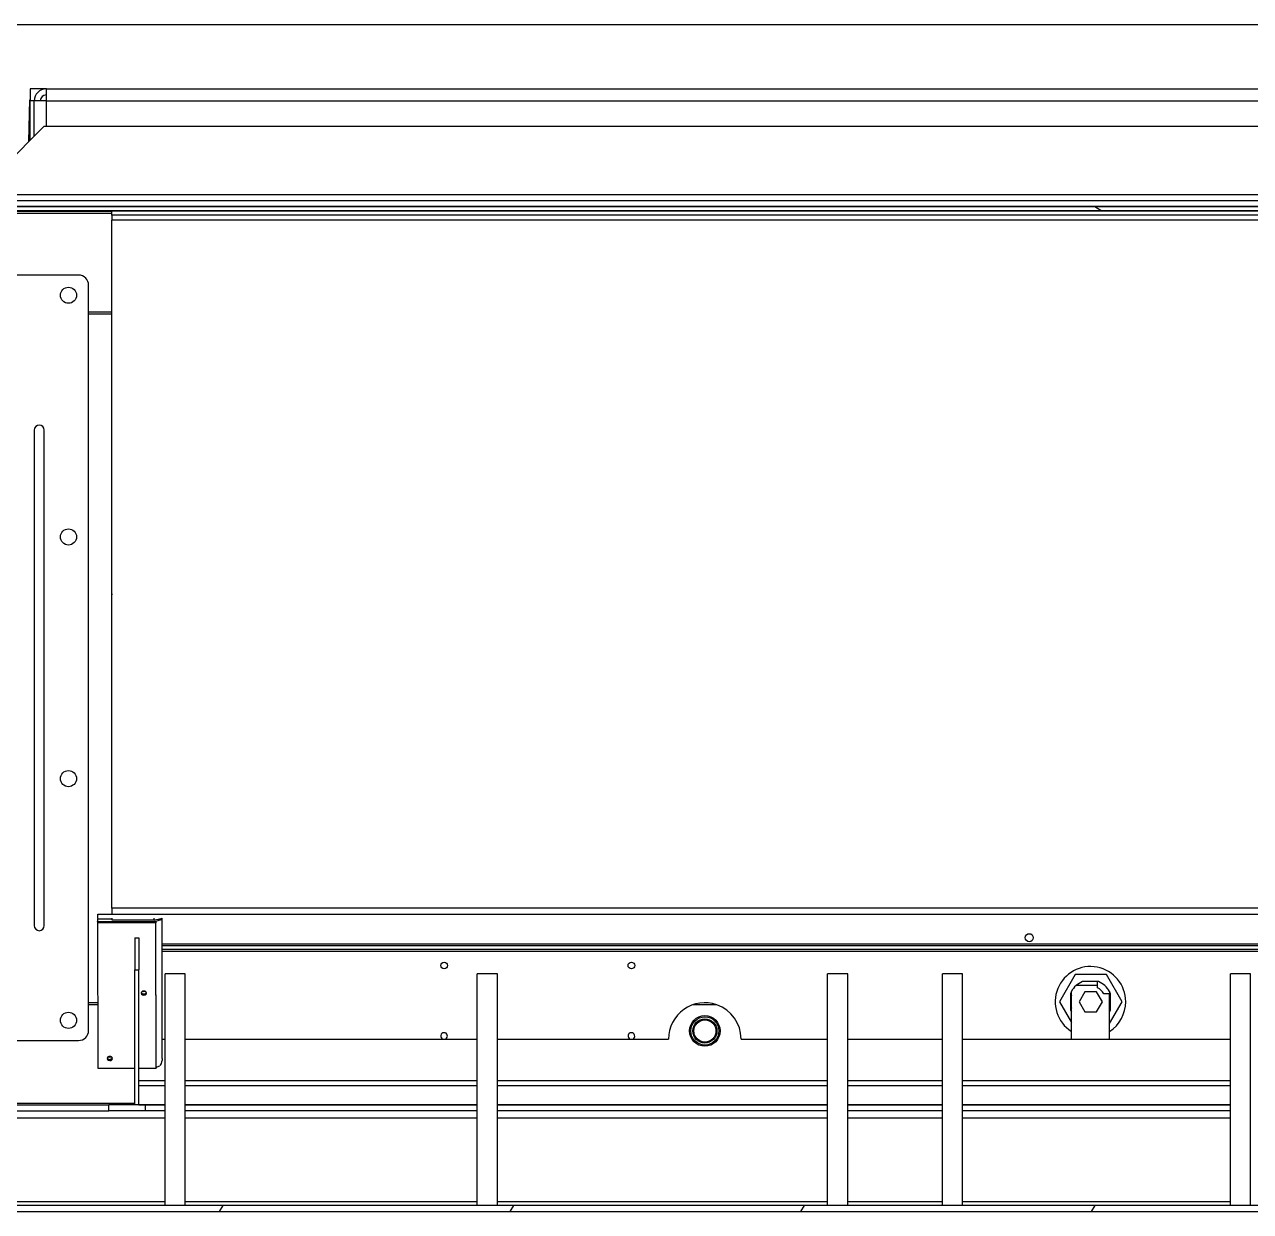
# Model space of a CAD drawing. Extents: x 39751 to 116307, y -36149 to -14965.
# Drawn here: x 79267 to 79876, y -20989 to -20400 of the extents above; entities that cross this region are included whole.
import ezdxf

# ---------------------------------------------------------------- set-up
doc = ezdxf.new("R2010")
doc.units = 0
doc.header["$LTSCALE"] = 1500
doc.layers.add('AM_0', color=7, linetype='Continuous', lineweight=30)

# ---------------------------------------------------------------- blocks, each defined once
blk = doc.blocks.new('A$C5DCE4107')
at = {"color": 7, "ltscale": 0.008001}
blk.add_line((360.24, 557.4), (352.23, 557.4), dxfattribs=at)
at = {"color": 7, "ltscale": 0.006}
for p, q in [((352.23, 557.4), (352.23, 551.41)), ((360.23, 551.41), (360.23, 557.4)), ((360.23, 551.41), (354.23, 551.41))]:
    blk.add_line(p, q, dxfattribs=at)
at = {"color": 7, "ltscale": 0.003}
for p, q in [((360.23, 554.41), (360.23, 557.4)), ((360.24, 551.41), (357.23, 551.41)), ((391.3, 49.91), (391.3, 52.91)), ((409.23, 52.91), (409.23, 49.91))]:
    blk.add_line(p, q, dxfattribs=at)
at = {"color": 7, "ltscale": 0.017}
blk.add_line((360.23, 557.4), (377.23, 557.4), dxfattribs=at)
at = {"color": 7}
for p, q in [((360.23, 557.4), (1398.23, 557.4)), ((360.23, 551.41), (1398.23, 551.41)), ((359.23, 538.91), (1399.23, 538.91)), ((339.23, 504.91), (1419.23, 504.91)), ((339.23, 501.9), (1419.23, 501.9)), ((1669.23, 498.9), (89.23, 498.9)), ((1669.23, 496.91), (89.23, 496.91)), ((339.23, 498.9), (1419.23, 498.9)), ((1264.77, 496.63), (392.77, 496.63)), ((1264.77, 494.63), (392.77, 494.63)), ((1264.77, 492.15), (392.77, 492.15)), ((385.77, 147.63), (1264.77, 147.63)), ((1264.77, 150.63), (392.77, 150.63)), ((417.77, 132.93), (1239.77, 132.93)), ((417.77, 132.13), (1239.77, 132.13)), ((1239.77, 130.13), (417.77, 130.13)), ((1239.77, 129.13), (417.77, 129.13)), ((1320.99, 3), (207.47, 3)), ((207.47, 0), (1320.99, 0))]:
    blk.add_line(p, q, dxfattribs=at)
at = {"color": 7, "ltscale": 0.020688}
blk.add_line((351.55, 531.22), (352.1, 551.9), dxfattribs=at)
at = {"color": 7, "ltscale": 0.000139236}
blk.add_line((352.23, 551.9), (352.1, 551.9), dxfattribs=at)
at = {"color": 7, "ltscale": 0.002}
for p, q in [((354.24, 551.41), (352.23, 551.41)), ((392.77, 494.63), (392.77, 496.63)), ((385.77, 145.63), (385.77, 147.63)), ((404.23, 135.91), (406.23, 135.91)), ((404.23, 119.9), (406.23, 119.9)), ((406.23, 52.91), (404.23, 52.91))]:
    blk.add_line(p, q, dxfattribs=at)
at = {"color": 7, "ltscale": 0.019501}
blk.add_line((352.23, 531.9), (352.23, 551.41), dxfattribs=at)
at = {"color": 7, "ltscale": 0.0175}
blk.add_line((354.23, 533.9), (354.23, 551.41), dxfattribs=at)
at = {"color": 7, "ltscale": 0.0125}
blk.add_line((360.23, 538.91), (360.23, 551.41), dxfattribs=at)
at = {"color": 7, "ltscale": 0.028284}
blk.add_line((339.23, 518.91), (359.23, 538.91), dxfattribs=at)
at = {"color": 7, "ltscale": 0.261}
blk.add_line((131.77, 496.63), (392.77, 496.63), dxfattribs=at)
at = {"color": 7, "ltscale": 0.170253}
blk.add_line((222.51, 495.63), (392.77, 495.63), dxfattribs=at)
at = {"color": 7, "ltscale": 0.002479}
blk.add_line((392.77, 494.63), (392.77, 492.15), dxfattribs=at)
at = {"color": 7, "ltscale": 0.004}
blk.add_line((880.97, 498.9), (884.43, 496.91), dxfattribs=at)
at = {"color": 7, "ltscale": 0.185451}
blk.add_line((392.77, 306.7), (392.77, 492.15), dxfattribs=at)
at = {"color": 7, "ltscale": 0.124}
blk.add_line((376.23, 464.91), (252.24, 464.91), dxfattribs=at)
at = {"color": 7, "ltscale": 0.37}
blk.add_line((381.23, 89.91), (381.23, 459.91), dxfattribs=at)
at = {"color": 7, "ltscale": 0.011532}
for p, q in [((381.23, 446.63), (392.77, 446.63)), ((381.23, 445.63), (392.77, 445.63)), ((381.23, 445.63), (392.77, 445.63))]:
    blk.add_line(p, q, dxfattribs=at)
at = {"color": 7, "ltscale": 0.246}
for p, q in [((354.23, 387.9), (354.23, 141.91)), ((359.23, 141.91), (359.23, 387.9))]:
    blk.add_line(p, q, dxfattribs=at)
at = {"color": 7, "ltscale": 0.0003479}
blk.add_line((392.77, 327.03), (392.77, 327.38), dxfattribs=at)
at = {"color": 7, "ltscale": 0.017726}
blk.add_line((392.77, 309.3), (392.77, 327.03), dxfattribs=at)
at = {"color": 7, "ltscale": 0.003126}
blk.add_line((392.77, 306.18), (392.77, 309.3), dxfattribs=at)
at = {"color": 7, "ltscale": 0.000521088}
blk.add_line((392.77, 306.7), (392.77, 306.18), dxfattribs=at)
at = {"color": 7, "ltscale": 0.155549}
blk.add_line((392.77, 150.63), (392.77, 306.18), dxfattribs=at)
at = {"color": 7, "ltscale": 0.00197}
blk.add_line((392.77, 304.21), (392.77, 306.18), dxfattribs=at)
at = {"color": 7, "ltscale": 0.003001}
blk.add_line((392.77, 150.63), (392.77, 147.63), dxfattribs=at)
at = {"color": 7, "ltscale": 0.007214}
blk.add_line((385.57, 145.23), (392.79, 145.24), dxfattribs=at)
at = {"color": 7, "ltscale": 0.00117}
blk.add_line((385.57, 145.23), (385.57, 144.06), dxfattribs=at)
at = {"color": 7, "ltscale": 0.028193}
blk.add_line((385.57, 144.06), (413.77, 144.1), dxfattribs=at)
at = {"color": 7, "ltscale": 0.000237274}
for p, q in [((385.57, 143.83), (385.57, 144.06)), ((413.77, 143.87), (413.77, 144.1))]:
    blk.add_line(p, q, dxfattribs=at)
at = {"color": 7, "ltscale": 0.029}
for p, q in [((414.57, 143.87), (385.57, 143.83)), ((414.57, 143.28), (385.57, 143.24))]:
    blk.add_line(p, q, dxfattribs=at)
at = {"color": 7, "ltscale": 0.000585175}
for p, q in [((385.57, 143.83), (385.57, 143.24)), ((414.57, 143.87), (414.57, 143.28)), ((414.73, 71.71), (414.73, 71.13))]:
    blk.add_line(p, q, dxfattribs=at)
at = {"color": 7, "ltscale": 0.072156}
for p, q in [((385.57, 143.24), (385.73, 71.08)), ((414.73, 71.71), (414.57, 143.87)), ((414.73, 71.13), (414.57, 143.28))]:
    blk.add_line(p, q, dxfattribs=at)
at = {"color": 7, "ltscale": 0.000799561}
for p, q in [((392.79, 145.63), (392.79, 144.83)), ((413.77, 144.83), (413.77, 145.63))]:
    blk.add_line(p, q, dxfattribs=at)
at = {"color": 7, "ltscale": 0.020979}
blk.add_line((392.79, 144.83), (413.77, 144.83), dxfattribs=at)
at = {"color": 7, "ltscale": 0.000849352}
blk.add_line((415.63, 145.13), (416.32, 144.64), dxfattribs=at)
at = {"color": 7, "ltscale": 0.001321}
blk.add_line((416.42, 145.29), (417.73, 145.18), dxfattribs=at)
at = {"color": 7, "ltscale": 0.000121032}
blk.add_line((416.66, 145.34), (416.78, 145.37), dxfattribs=at)
at = {"color": 7, "ltscale": 0.000443199}
blk.add_line((417.73, 145.18), (417.76, 145.63), dxfattribs=at)
at = {"color": 7, "ltscale": 0.0696}
blk.add_line((417.77, 76.03), (417.77, 145.63), dxfattribs=at)
at = {"color": 7, "ltscale": 0.016}
for p, q in [((404.23, 135.91), (404.23, 119.9)), ((406.23, 135.91), (406.23, 119.9))]:
    blk.add_line(p, q, dxfattribs=at)
at = {"color": 7, "ltscale": 0.067}
for p, q in [((404.23, 52.91), (404.23, 119.9)), ((406.23, 52.91), (406.23, 119.9))]:
    blk.add_line(p, q, dxfattribs=at)
at = {"color": 7, "ltscale": 0.005}
for p, q in [((424.23, 118), (419.23, 118)), ((429.23, 118), (424.23, 118)), ((579.23, 118), (574.23, 118)), ((584.23, 118), (579.23, 118)), ((753.23, 118), (748.23, 118)), ((758.23, 118), (753.23, 118)), ((810.23, 118), (805.23, 118)), ((815.23, 118), (810.23, 118)), ((953.23, 118), (948.23, 118)), ((958.23, 118), (953.23, 118)), ((424.23, 3), (419.23, 3)), ((429.23, 3), (424.23, 3)), ((579.23, 3), (574.23, 3)), ((584.23, 3), (579.23, 3)), ((753.23, 3), (748.23, 3)), ((758.23, 3), (753.23, 3)), ((810.23, 3), (805.23, 3)), ((815.23, 3), (810.23, 3)), ((953.23, 3), (948.23, 3)), ((958.23, 3), (953.23, 3))]:
    blk.add_line(p, q, dxfattribs=at)
at = {"color": 7, "ltscale": 0.115}
for p, q in [((419.23, 3), (419.23, 118)), ((419.23, 3), (419.23, 118)), ((429.23, 3), (429.23, 118)), ((574.23, 3), (574.23, 118)), ((584.23, 3), (584.23, 118)), ((748.23, 3), (748.23, 118)), ((758.23, 3), (758.23, 118)), ((805.23, 3), (805.23, 118)), ((815.23, 3), (815.23, 118)), ((948.23, 3), (948.23, 118)), ((958.23, 3), (958.23, 118))]:
    blk.add_line(p, q, dxfattribs=at)
at = {"color": 7, "ltscale": 0.015589}
for p, q in [((871.11, 117.63), (863.32, 104.13)), ((894.49, 104.13), (886.7, 117.63))]:
    blk.add_line(p, q, dxfattribs=at)
at = {"color": 7, "ltscale": 0.015588}
blk.add_line((886.7, 117.63), (871.11, 117.63), dxfattribs=at)
at = {"color": 7, "ltscale": 0.010681}
blk.add_line((882.27, 112.13), (871.59, 112.13), dxfattribs=at)
at = {"color": 7, "ltscale": 0.007445}
blk.add_line((882.27, 114.13), (874.82, 114.13), dxfattribs=at)
at = {"color": 7, "ltscale": 0.000444794}
blk.add_line((882.71, 114.13), (882.27, 114.13), dxfattribs=at)
at = {"color": 7, "ltscale": 0.003085}
blk.add_line((882.27, 111.04), (882.27, 114.13), dxfattribs=at)
at = {"color": 7, "ltscale": 0.004427}
blk.add_line((385.66, 103.63), (381.23, 103.63), dxfattribs=at)
at = {"color": 7, "ltscale": 0.011904}
blk.add_line((863.32, 104.13), (869.27, 93.82), dxfattribs=at)
at = {"color": 7, "ltscale": 0.003945}
for p, q in [((868.77, 108.07), (868.77, 104.13)), ((868.77, 104.13), (868.77, 100.18))]:
    blk.add_line(p, q, dxfattribs=at)
at = {"color": 7, "ltscale": 0.000500107}
blk.add_line((868.77, 108.07), (869.27, 108.07), dxfattribs=at)
at = {"color": 7, "ltscale": 0.023532}
blk.add_line((869.27, 85.63), (869.27, 109.16), dxfattribs=at)
at = {"color": 7, "ltscale": 0.005774}
for p, q in [((876.02, 109.13), (873.13, 104.13)), ((873.13, 104.13), (876.02, 99.13)), ((881.79, 109.13), (876.02, 109.13)), ((884.68, 104.13), (881.79, 109.13)), ((881.79, 99.13), (884.68, 104.13)), ((876.02, 99.13), (881.79, 99.13))]:
    blk.add_line(p, q, dxfattribs=at)
at = {"color": 7, "ltscale": 0.002829}
blk.add_line((888.27, 108.07), (885.44, 108.07), dxfattribs=at)
at = {"color": 7, "ltscale": 0.001086}
blk.add_line((888.27, 109.16), (888.27, 108.07), dxfattribs=at)
at = {"color": 7, "ltscale": 0.022446}
blk.add_line((888.27, 85.63), (888.27, 108.07), dxfattribs=at)
at = {"color": 7, "ltscale": 0.01245}
blk.add_line((888.27, 93.34), (894.49, 104.13), dxfattribs=at)
at = {"color": 7, "ltscale": 0.00789}
blk.add_line((888.77, 100.18), (888.77, 108.07), dxfattribs=at)
at = {"color": 7, "ltscale": 0.004429}
blk.add_line((385.66, 102.63), (381.23, 102.63), dxfattribs=at)
at = {"color": 7, "ltscale": 0.011832}
blk.add_line((693.18, 102.63), (681.35, 102.63), dxfattribs=at)
at = {"color": 7, "ltscale": 0.001468}
blk.add_line((417.77, 85.63), (419.24, 85.63), dxfattribs=at)
at = {"color": 7, "ltscale": 0.145}
for p, q in [((429.24, 85.63), (574.24, 85.63)), ((574.24, 64.91), (429.24, 64.91)), ((574.24, 62.41), (429.24, 62.41)), ((574.24, 52.91), (429.23, 52.91)), ((574.24, 49.91), (429.23, 49.91)), ((429.24, 52.91), (574.24, 52.91)), ((574.24, 46.41), (429.23, 46.41)), ((429.23, 5), (574.24, 5))]:
    blk.add_line(p, q, dxfattribs=at)
at = {"color": 7, "ltscale": 0.085032}
blk.add_line((584.23, 85.63), (669.27, 85.63), dxfattribs=at)
at = {"color": 7, "ltscale": 0.042968}
blk.add_line((705.27, 85.63), (748.23, 85.63), dxfattribs=at)
at = {"color": 7, "ltscale": 0.047}
for p, q in [((758.24, 85.63), (805.23, 85.63)), ((805.23, 64.91), (758.24, 64.91)), ((805.23, 62.41), (758.24, 62.41)), ((805.23, 52.91), (758.24, 52.91)), ((758.24, 52.91), (805.23, 52.91)), ((805.23, 49.91), (758.24, 49.91)), ((805.23, 46.41), (758.24, 46.41)), ((758.24, 5), (805.23, 5))]:
    blk.add_line(p, q, dxfattribs=at)
at = {"color": 7, "ltscale": 0.133}
for p, q in [((815.23, 85.63), (948.23, 85.63)), ((948.23, 64.91), (815.23, 64.91)), ((948.23, 62.41), (815.23, 62.41)), ((948.23, 52.91), (815.23, 52.91)), ((815.23, 52.91), (948.23, 52.91)), ((948.23, 49.91), (815.23, 49.91)), ((948.23, 46.41), (815.23, 46.41)), ((815.23, 5), (948.23, 5))]:
    blk.add_line(p, q, dxfattribs=at)
at = {"color": 7, "ltscale": 0.14}
blk.add_line((236.23, 84.91), (376.23, 84.91), dxfattribs=at)
at = {"color": 7, "ltscale": 0.018502}
blk.add_line((385.73, 71.08), (404.23, 71.11), dxfattribs=at)
at = {"color": 7, "ltscale": 0.008498}
blk.add_line((406.23, 71.11), (414.73, 71.13), dxfattribs=at)
at = {"color": 7, "ltscale": 0.013}
for p, q in [((419.24, 64.91), (406.23, 64.91)), ((419.24, 62.41), (406.23, 62.41)), ((406.23, 52.91), (419.24, 52.91))]:
    blk.add_line(p, q, dxfattribs=at)
at = {"color": 7, "ltscale": 0.164}
for p, q in [((748.23, 64.91), (584.23, 64.91)), ((748.23, 62.41), (584.23, 62.41)), ((748.23, 52.91), (584.23, 52.91)), ((584.23, 52.91), (748.23, 52.91)), ((748.23, 49.91), (584.23, 49.91)), ((748.23, 46.41), (584.23, 46.41)), ((584.23, 5), (748.23, 5))]:
    blk.add_line(p, q, dxfattribs=at)
at = {"color": 7, "ltscale": 0.257066}
for p, q in [((134.23, 52.91), (391.3, 52.91)), ((134.23, 49.91), (391.3, 49.91))]:
    blk.add_line(p, q, dxfattribs=at)
at = {"color": 7, "ltscale": 0.225}
blk.add_line((404.23, 53.63), (179.24, 53.63), dxfattribs=at)
at = {"color": 7, "ltscale": 0.017934}
for p, q in [((409.23, 52.91), (391.3, 52.91)), ((409.23, 49.91), (391.3, 49.91))]:
    blk.add_line(p, q, dxfattribs=at)
at = {"color": 7, "ltscale": 0.01}
for p, q in [((419.23, 52.91), (409.23, 52.91)), ((419.23, 49.91), (409.23, 49.91))]:
    blk.add_line(p, q, dxfattribs=at)
at = {"color": 7, "ltscale": 0.238185}
blk.add_line((419.23, 46.41), (181.05, 46.41), dxfattribs=at)
at = {"color": 7, "ltscale": 0.162003}
blk.add_line((204.89, 5), (419.23, 5), dxfattribs=at)
at = {"color": 7, "ltscale": 0.003464}
for p, q in [((446.28, 0), (448.01, 3)), ((590.61, 0), (592.35, 3)), ((734.95, 0), (736.68, 3)), ((879.29, 0), (881.02, 3))]:
    blk.add_line(p, q, dxfattribs=at)
at = {"color": 7}
for points in [[(413.77, 144.83), (415.91, 145.19), (416.66, 145.34)], [(417.73, 145.18), (417.56, 144.99), (417.27, 144.84), (416.83, 144.71), (416.32, 144.64)], [(416.78, 145.37), (417.33, 145.53), (417.57, 145.63)], [(417.77, 76.03), (417.7, 75.16), (417.5, 74.3), (417.19, 73.48), (416.76, 72.7), (416.54, 72.36)]]:
    blk.add_lwpolyline(points, dxfattribs=at)
for centre, radius in [((371.23, 454.91), 4), ((371.23, 334.91), 4), ((371.23, 214.91), 4), ((848.38, 135.93), 2), ((557.77, 122.13), 1.65), ((650.77, 122.13), 1.65), ((371.23, 94.9), 4), ((687.27, 89.63), 7.6), ((687.27, 89.63), 6.99), ((687.27, 89.63), 6), ((687.27, 89.63), 5.5)]:
    blk.add_circle(centre, radius, dxfattribs=at)
for centre, radius, start, end in [((360.23, 551.41), 6, 90.00001, 180), ((360.23, 551.41), 3, 90.00148, 179.99852), ((376.23, 459.91), 5, 0, 90.00001), ((356.73, 387.9), 2.5, 0, 180), ((356.73, 141.91), 2.5, 180, 0), ((878.77, 104.13), 17.5, 0, 237.12173), ((878.77, 104.13), 10.75, 131.91076, 152.09453), ((878.77, 104.13), 10.75, 111.5289, 131.91076), ((878.77, 104.13), 7.75, 30.59882, 63.15279), ((878.77, 104.13), 10.75, 27.90547, 68.4711), ((687.27, 85.63), 18, 70.81208, 180.00011), ((878.77, 104.13), 10.75, 152.09453, 158.4711), ((878.77, 104.13), 10, 161.80506, 198.19494), ((878.77, 104.13), 10.75, 21.5289, 27.9054), ((878.77, 104.13), 17.5, 302.87843, 0), ((687.27, 85.63), 18, 0, 70.81186), ((878.77, 104.13), 10.75, 201.5289, 207.90555), ((878.77, 104.13), 10.75, 332.0946, 338.4711), ((376.23, 89.91), 5, 270, 0), ((557.77, 87.13), 1.65, 298.64789, 245.40142), ((557.77, 87.13), 1.65, 294.59858, 298.64789), ((650.77, 87.13), 1.65, 294.59858, 245.40142), ((391.71, 78.17), 1.47, 243.13142, 270.31917)]:
    blk.add_arc(centre, radius, start, end, dxfattribs=at)
for centre, major_axis, ratio, start_param, end_param in [((413.77, 146.45), (4, 0), 0.585675, 4.711909, 5.40355), ((408.65, 108.41), (-1.3, 0), 0.810741, 5.214158, 6.283145), ((408.65, 108.41), (-1.3, 0), 0.810741, 6.283145, 9.424738), ((408.65, 109), (-1.3, 0), 0.810741, 0.281204, 2.86023), ((408.65, 109), (1.25, 0), 0.810741, 3.361308, 4.712389), ((408.65, 110.17), (-1.25, 0), 0.810741, 1.002397, 2.13919), ((408.65, 108.41), (-1.3, 0), 0.810741, 3.141553, 5.214158), ((408.65, 109), (-1.25, 0), 0.810741, 1.570797, 2.921862), ((391.72, 75.96), (-1.3, 0), 0.810741, 3.141553, 6.283145), ((391.72, 75.96), (-1.3, 0), 0.810741, 6.283145, 8.355751), ((391.72, 76.54), (-1.3, 0), 0.810741, 0.281204, 2.86023), ((391.72, 76.54), (1.25, 0), 0.810741, 3.361308, 4.712389), ((391.72, 77.71), (-1.25, 0), 0.810741, 1.570797, 2.13919), ((391.72, 76.54), (-1.25, 0), 0.810741, 1.570797, 2.921862), ((391.72, 75.96), (-1.3, 0), 0.810741, 2.072566, 3.141553), ((413.77, 74.05), (-4, 0), 0.585704, 1.813956, 2.334436)]:
    blk.add_ellipse(centre, major_axis=major_axis, ratio=ratio, start_param=start_param, end_param=end_param, dxfattribs=at)

msp = doc.modelspace()

# ---------------------------------------------------------------- linework, layer by layer
msp.add_line((67975.67, -20400.01), (90015.67, -20400.01))

# ---------------------------------------------------------------- block references
at = {"layer": 'AM_0'}
msp.add_blockref('A$C5DCE4107', (78917.44, -20989.34), dxfattribs=at)

doc.saveas('drawing.dxf')
